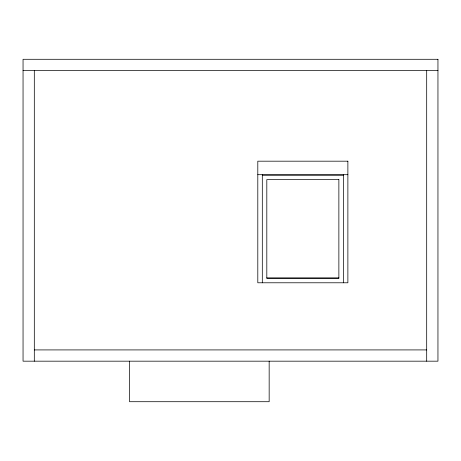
<?xml version="1.0" encoding="UTF-8"?>
<svg xmlns="http://www.w3.org/2000/svg" width="461" height="461" viewBox="0 0 461 461"><rect width="100%" height="100%" fill="white"/><g stroke="black" fill="none" stroke-linecap="round" stroke-linejoin="round"><path stroke-width="0.69" d="M23.05 70.55L437.95 70.55M257.803 174.696L347.876 174.696M262.309 175.243L343.376 175.243M266.81 277.868L338.87 277.868M34.31 349.916L426.69 349.916M426.69 70.55L426.69 361.176M343.376 174.696L343.376 282.783M269.161 361.176L269.161 401.71L129.547 401.71L129.547 361.176M262.309 174.696L262.309 282.783M34.31 70.55L34.31 361.176M437.95 59.29L23.05 59.29L23.05 361.176L437.95 361.176L437.95 59.29M347.876 161.183L257.803 161.183L257.803 282.783L347.876 282.783L347.876 161.183M338.87 179.611L266.81 179.611L266.81 278.415L338.87 278.415L338.87 179.611"/></g></svg>
